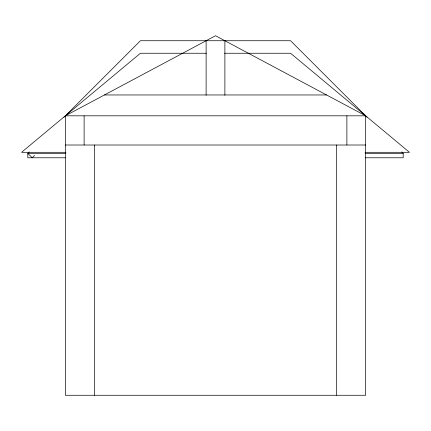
<?xml version="1.0" encoding="UTF-8"?>
<svg xmlns="http://www.w3.org/2000/svg" width="431" height="431" viewBox="0 0 431 431"><rect width="100%" height="100%" fill="white"/><g stroke="black" fill="none" stroke-linecap="round" stroke-linejoin="round"><path stroke-width="0.65" d="M29.233 151.927L27.805 153.355L27.805 157.778L65.48 157.778M63.917 117.237L140.425 40.735L290.575 40.735L367.083 117.237M34.604 155.402L32.228 157.778L27.805 153.355L65.48 153.355M65.345 115.815L215.5 35.73L365.655 115.815L365.655 395.27L65.345 395.27L65.345 115.815L365.655 115.815M206.411 53.25L140.425 53.25L21.55 152.31L65.997 152.31M224.589 53.25L290.575 53.25L409.45 152.31L365.003 152.31M104.447 94.96L326.553 94.96M65.345 145.01L365.655 145.01M365.52 153.355L403.195 153.355L403.195 157.778L365.52 157.778M401.767 151.927L403.195 153.355M346.885 115.815L346.885 145.01M336.46 145.01L336.46 395.27M224.885 40.735L224.885 95.246M206.115 40.735L206.115 95.246M94.54 145.01L94.54 395.27M84.115 115.815L84.115 145.01"/></g></svg>
